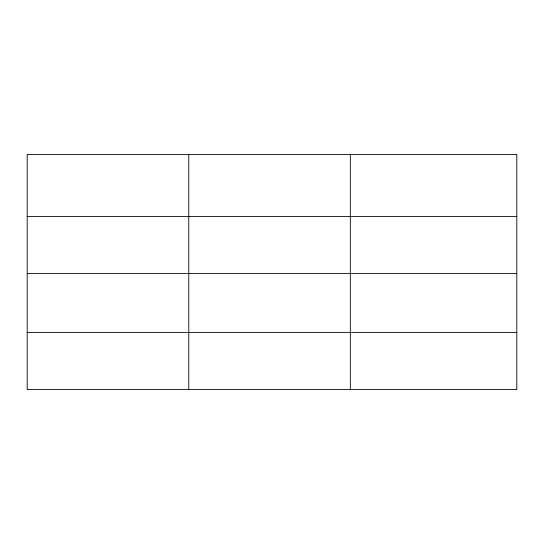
<?xml version="1.0" encoding="UTF-8"?>
<svg xmlns="http://www.w3.org/2000/svg" width="544" height="544" viewBox="0 0 544 544"><rect width="100%" height="100%" fill="white"/><g stroke="black" fill="none" stroke-linecap="round" stroke-linejoin="round"><path stroke-width="0.82" d="M516.8 273.571L516.8 154.503L27.2 154.503L27.2 389.497L516.8 389.497L516.8 273.571L27.2 273.571M27.2 216.471L516.8 216.471M27.2 332.398L516.8 332.398M350.336 154.503L350.336 389.497M188.768 154.503L188.768 389.497"/></g></svg>
